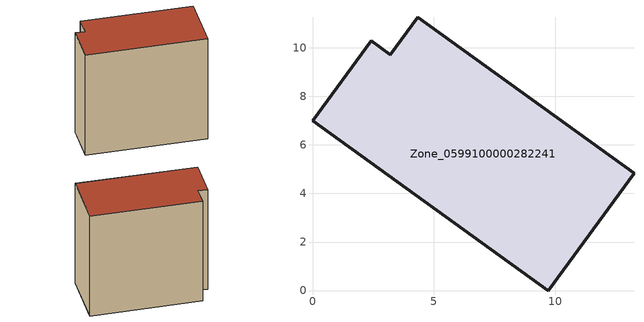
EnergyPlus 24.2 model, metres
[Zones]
Zone_0599100000282241
 floor ground (C_G): 9.72,0 0,7 2.42,10.3 3.21,9.72 4.33,11.25 13.25,4.83 z0
 wall outside (C_F): 9.72,0 13.25,4.83 4.33,11.25 3.21,9.72 2.42,10.3 0,7 9.72,0 z0:11.18
 roof outside (C_R): 0,7 9.72,0 13.25,4.83 4.33,11.25 3.21,9.72 2.42,10.3 z11.18
[BUILDING]
Pand.0599100000282241: North Axis=0; Terrain=City; Loads Convergence Tolerance Value=0.04; Temperature Convergence Tolerance Value=0.4; Solar Distribution=FullExterior; Maximum Number of Warmup Days=25; Minimum Number of Warmup Days=1
[Site:Location]
Rotterdam.The.Hague.AP_ZH_NLD Design_Conditions: Latitude=51.96; Longitude=4.45; Time Zone=1; Elevation=-4.5
[SITE:GROUNDTEMPERATURE:BUILDINGSURFACE]
18, 18, 18, 18, 18, 18, 18, 18, 18, 18, 18, 18
[MATERIAL] Thermal Absorptance=0.9; Solar Absorptance=0.7; Visible Absorptance=0.7
Name | Roughness | Thickness | Conductivity | Density | Specific Heat
G.TI.1946 | MediumSmooth | 0.15 | 1 | 540 | 1210
F.TI.1946 | Rough | 0.3 | 0.857143 | 1920 | 840
R.TI.1946 | MediumRough | 0.2 | 0.1 | 1500 | 1000
[CONSTRUCTION]
C_G: G.TI.1946
C_F: F.TI.1946
C_R: R.TI.1946
[ZONE]
Zone_0599100000282241: Type=1; Multiplier=1; Ceiling Height=Autocalculate; Volume=Autocalculate; Floor Area=autocalculate; Part of Total Floor Area=Yes
[ZONEINFILTRATION:DESIGNFLOWRATE]
Infil_Zone_0599100000282241: Zone or ZoneList or Space or SpaceList=Zone_0599100000282241; Schedule=AlwaysOn; Design Flow Rate Calculation Method=Flow/Area; Flow Rate per Floor Area=0.003; Constant Term Coefficient=1; Temperature Term Coefficient=0; Velocity Term Coefficient=0; Velocity Squared Term Coefficient=0
[HVACTEMPLATE:ZONE:IDEALLOADSAIRSYSTEM]
Zone_0599100000282241: Maximum Heating Supply Air Temperature=50; Minimum Cooling Supply Air Temperature=13; Maximum Heating Supply Air Humidity Ratio=0.0156; Minimum Cooling Supply Air Humidity Ratio=0.0077; Heating Limit=NoLimit; Cooling Limit=NoLimit; Dehumidification Control Type=ConstantSensibleHeatRatio; Cooling Sensible Heat Ratio=0.7; Dehumidification Setpoint=60; Humidification Control Type=None; Humidification Setpoint=30; Outdoor Air Method=None; Outdoor Air Flow Rate per Person=0.00944; Outdoor Air Flow Rate per Zone Floor Area=0; Outdoor Air Flow Rate per Zone=0; Demand Controlled Ventilation Type=None; Outdoor Air Economizer Type=NoEconomizer; Heat Recovery Type=None; Sensible Heat Recovery Effectiveness=0.7; Latent Heat Recovery Effectiveness=0.65
[ZONECONTROL:THERMOSTAT]
ThermostatControl_Zone_0599100000282241: Zone or ZoneList=Zone_0599100000282241; Control Type Schedule=DualSetpointControlType; Control 1=Thermostat_Zone_0599100000282241; Temperature Difference Between Cutout And Setpoint=0
[THERMOSTATSETPOINT:DUALSETPOINT]
Thermostat_Zone_0599100000282241: Heating Setpoint Temperature Schedule=HeatingSetpoint_Zone_0599100000282241; Cooling Setpoint Temperature Schedule=CoolingSetpoint_Zone_0599100000282241
[SCHEDULE:COMPACT]
HeatingSetpoint_Zone_0599100000282241: Through: 12/31, For: AllDays, Until: 24:00, 21
CoolingSetpoint_Zone_0599100000282241: Through: 12/31, For: AllDays, Until: 24:00, 24
DualSetpointControlType: Through: 12/31, For: AllDays, Until: 24:00, 4
AlwaysOn: Through: 12/31, For: AllDays, Until: 24:00, 1
